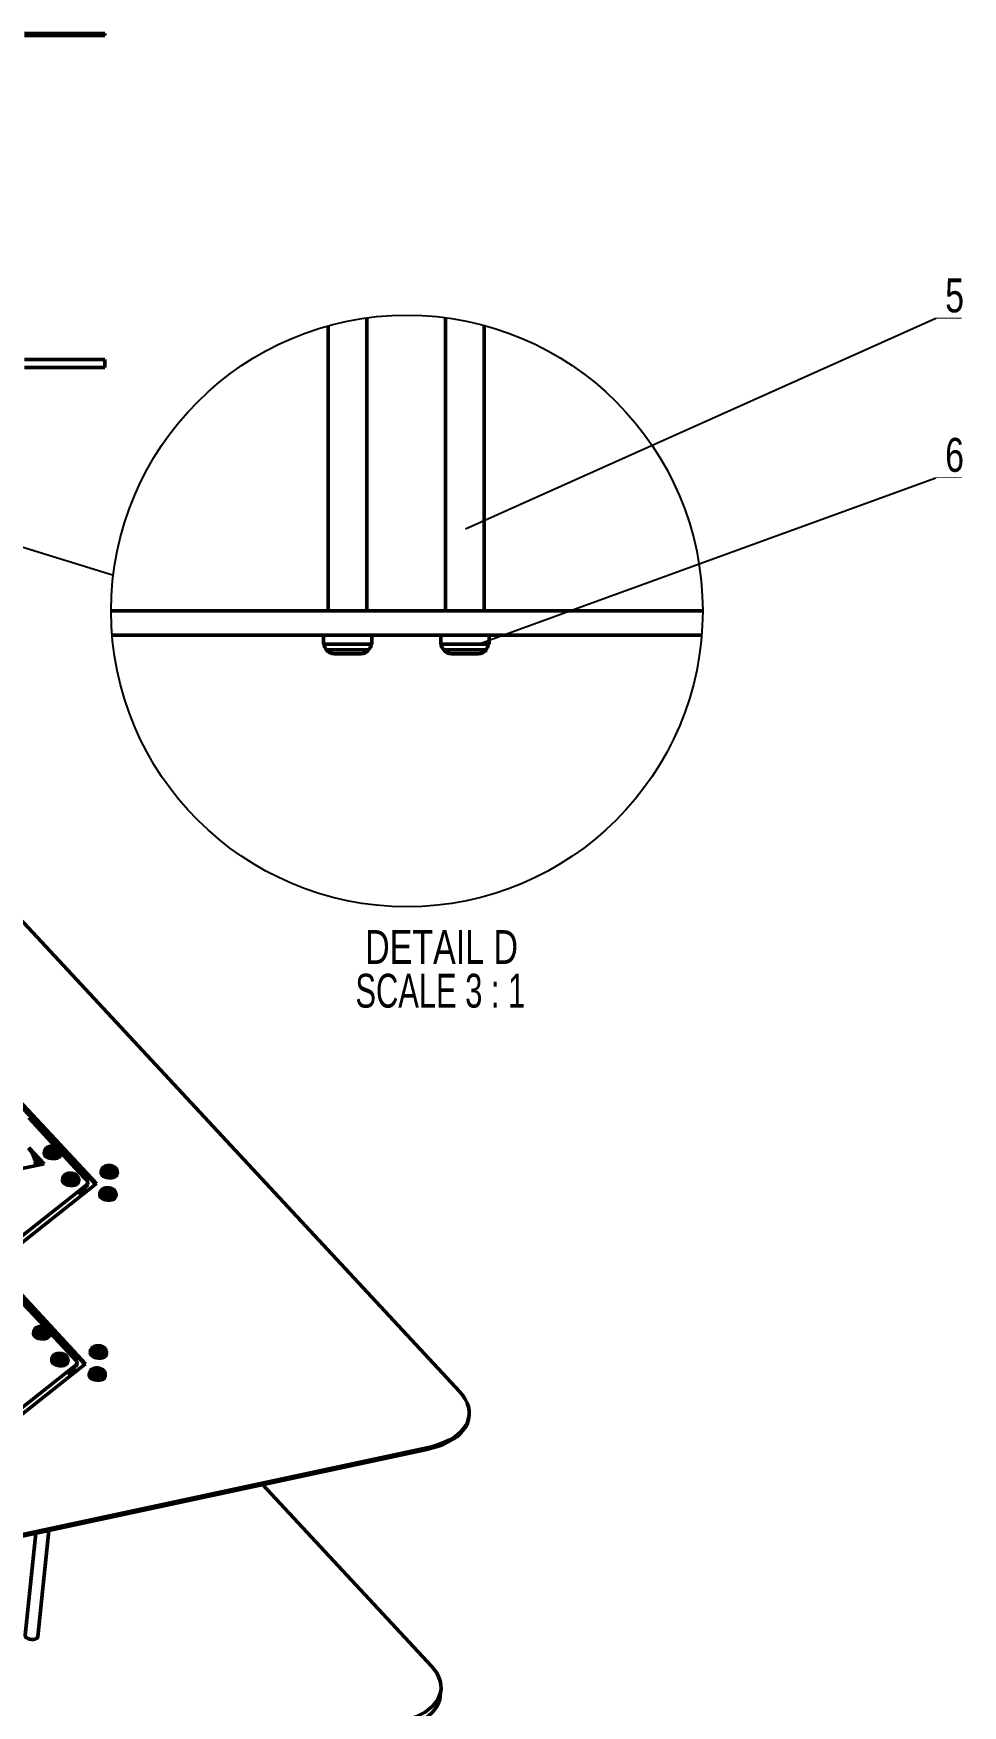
# Model space of a CAD drawing. Header units: millimetres. Extents: x 263 to 2983, y 441 to 2500.
# Drawn here: x 2406 to 2983, y 1449 to 2486 of the extents above; entities that cross this region are included whole.
import ezdxf

# ---------------------------------------------------------------- set-up
doc = ezdxf.new("R2010")
doc.units = ezdxf.units.MM
doc.header["$LTSCALE"] = 0.5
doc.layers.add('BOL', color=7, linetype='Continuous', lineweight=50)
for name, color, linetype in [('HAT', 3, 'Continuous'), ('SYM', 30, 'Continuous'), ('THIN', 8, 'Continuous'), ('TXT', 114, 'Continuous')]:
    doc.layers.add(name, color=color, linetype=linetype)
doc.styles.add('DIM', font='simplex.shx')
doc.styles.add('SLDTEXTSTYLE0', font='TXT', dxfattribs={"width": 0.75})
doc.styles.add('SLDTEXTSTYLE1', font='TXT', dxfattribs={"width": 0.681818})
doc.dimstyles.new('ISO', dxfattribs={"dimscale": 0, "dimtxt": 2.5, "dimasz": 2.5, "dimexe": 1.25, "dimexo": 0, "dimgap": 1, "dimtad": 1, "dimtoh": 1, "dimtxsty": 'DIM', "dimcen": 2.5, "dimadec": 0, "dimazin": 0, "dimtfac": 1, "dimtmove": 0, "dimatfit": 3, "dimfxl": 1, "dimtolj": 1, "dimarcsym": 0})

# ---------------------------------------------------------------- blocks, each defined once
blk = doc.blocks.new('SW_NOTE_0_2')
at = {"color": 0, "linetype": 'Continuous', "lineweight": 18, "char_height": 3.5, "attachment_point": 2}
for s, insert, style in [('DETAIL D', (9.52, 4.51), 'SLDTEXTSTYLE0'), ('SCALE 3 : 1', (9.39, -0.01), 'SLDTEXTSTYLE1')]:
    blk.add_mtext(s, dxfattribs=dict(at, insert=insert, style=style))

msp = doc.modelspace()

# ---------------------------------------------------------------- linework, layer by layer
at = {"layer": 'BOL'}
for p, q in [((2450.8, 2486.1), (2400.8, 2486.1)), ((2450.8, 2484.9), (2400.8, 2484.9)), ((2450.8, 2484.9), (2450.8, 2486.1)), ((2589.3, 2304.8), (2589.3, 2127.9)), ((2613.3, 2127.9), (2613.3, 2309.7)), ((2662.1, 2309.8), (2662.1, 2127.9)), ((2686.1, 2127.9), (2686.1, 2305)), ((2450.8, 2283.9), (2400.8, 2283.9)), ((2450.8, 2278.9), (2450.8, 2283.9)), ((2450.8, 2278.9), (2400.8, 2278.9)), ((2454.6, 2127.9), (2821.6, 2127.9)), ((2821.6, 2127.9), (2821.6, 2127.9)), ((2455.3, 2112.9), (2821, 2112.9)), ((2586.3, 2112.9), (2586.3, 2107.3)), ((2616.3, 2107.3), (2586.3, 2107.3)), ((2616.3, 2107.3), (2616.3, 2112.9)), ((2659.1, 2112.9), (2659.1, 2107.3)), ((2689.1, 2107.3), (2659.1, 2107.3)), ((2689.1, 2107.3), (2689.1, 2112.9)), ((2614.4, 2103.8), (2588.2, 2103.8)), ((2600, 2101.3), (2593.1, 2101.3)), ((2609.4, 2101.3), (2600, 2101.3)), ((2609.5, 2101.3), (2609.4, 2101.3)), ((2687.1, 2103.8), (2661, 2103.8)), ((2671.9, 2101.3), (2665.8, 2101.3)), ((2682, 2101.3), (2671.9, 2101.3)), ((2682.3, 2101.3), (2682, 2101.3)), ((2670.9, 1643.5), (2253.2, 2092.8)), ((2388.4, 1833), (2444.9, 1772.2)), ((2388.5, 1834), (2445.5, 1772.7)), ((2437.2, 1779.2), (2394.9, 1824.7)), ((2403.5, 1813.4), (2420.1, 1795.5)), ((2403.6, 1795.1), (2413.1, 1784.9)), ((2414.6, 1794.9), (2414.6, 1794.8)), ((2417.4, 1794.2), (2416.4, 1795.3)), ((2416.4, 1795.3), (2418.4, 1794.6)), ((2418.4, 1794.6), (2418.3, 1793.5)), ((2418.4, 1794.6), (2420.3, 1795)), ((2420.3, 1795), (2419.4, 1794)), ((2413.1, 1784.9), (2386.7, 1779.3)), ((2404.8, 1792.8), (2412.3, 1784.8)), ((2407.1, 1790.4), (2406.8, 1788.8)), ((2408.5, 1784), (2408.9, 1786.1)), ((2410.2, 1786.4), (2408.9, 1786.1)), ((2411.8, 1784.7), (2410, 1786.6)), ((2413.3, 1792.9), (2413.1, 1791.4)), ((2416.5, 1793.2), (2417.4, 1794.2)), ((2418.4, 1793.6), (2416.5, 1793.2)), ((2417.4, 1794.2), (2417.7, 1793.4)), ((2420.4, 1792.9), (2418.4, 1793.6)), ((2419.4, 1794), (2418.9, 1793.4)), ((2419.4, 1794), (2420.4, 1792.9)), ((2422.3, 1794), (2422.3, 1794.1)), ((2423.1, 1790.3), (2423.2, 1791.9)), ((2423.2, 1792.1), (2434.6, 1779.8)), ((2424.6, 1776.2), (2424.4, 1774.7)), ((2426, 1778.2), (2425.9, 1778.1)), ((2427.1, 1777.2), (2428.9, 1777.7)), ((2429.3, 1777), (2427.1, 1777.2)), ((2428.9, 1777.7), (2429, 1778.9)), ((2428.9, 1777.7), (2429.1, 1777)), ((2429, 1778.9), (2429.3, 1777)), ((2429, 1778.9), (2430.2, 1777.8)), ((2430.5, 1775.9), (2429.3, 1777)), ((2430.2, 1777.8), (2429.8, 1776.5)), ((2430.6, 1777.1), (2430, 1776.4)), ((2430.2, 1777.8), (2432.3, 1777.6)), ((2430.6, 1777.1), (2430.5, 1775.9)), ((2432.3, 1777.6), (2430.6, 1777.1)), ((2434.4, 1773.6), (2434.5, 1775.2)), ((2434.6, 1779.8), (2439.5, 1774.6)), ((2437.7, 1776.5), (2437.8, 1777.2)), ((2448.6, 1781), (2448.4, 1779.4)), ((2452.7, 1782.2), (2451.6, 1783.3)), ((2451.6, 1783.3), (2453.6, 1782.7)), ((2452, 1781.2), (2452.7, 1782.2)), ((2453.8, 1781.6), (2452, 1781.2)), ((2452.7, 1782.2), (2453.1, 1781.4)), ((2453.6, 1782.7), (2453.5, 1781.6)), ((2453.6, 1782.7), (2455.4, 1783.2)), ((2455.8, 1781.1), (2453.8, 1781.6)), ((2454.7, 1782.1), (2454.2, 1781.5)), ((2455.4, 1783.2), (2454.7, 1782.1)), ((2454.7, 1782.1), (2455.8, 1781.1)), ((2457.6, 1782.1), (2457.6, 1782.2)), ((2458.4, 1778.4), (2458.5, 1780)), ((2445.5, 1772.7), (2381.8, 1722.3)), ((2433.9, 1767.6), (2386.6, 1730.1)), ((2439.4, 1771.9), (2433.9, 1767.6)), ((2439.3, 1771.1), (2434.5, 1767.3)), ((2436, 1768.4), (2435.8, 1766.1)), ((2436.6, 1765.7), (2436.9, 1768.2)), ((2439.3, 1771.1), (2439.4, 1771.9)), ((2440, 1772.3), (2440.1, 1773.1)), ((2447.7, 1767.2), (2447.6, 1765.6)), ((2451.9, 1768.4), (2450.8, 1769.4)), ((2450.8, 1769.4), (2452.8, 1768.9)), ((2451.2, 1767.3), (2451.9, 1768.4)), ((2453, 1767.8), (2451.2, 1767.3)), ((2451.9, 1768.4), (2452.2, 1767.6)), ((2452.8, 1768.9), (2452.7, 1767.8)), ((2452.8, 1768.9), (2454.6, 1769.3)), ((2455, 1767.3), (2453, 1767.8)), ((2453.8, 1768.3), (2453.4, 1767.7)), ((2454.6, 1769.3), (2453.8, 1768.3)), ((2453.8, 1768.3), (2455, 1767.3)), ((2456.8, 1768.3), (2456.8, 1768.3)), ((2457.5, 1764.6), (2457.7, 1766.1)), ((2381.8, 1722.3), (2438.8, 1660.9)), ((2381.7, 1721.3), (2438.2, 1660.5)), ((2430.6, 1667.4), (2388.2, 1713)), ((2396.8, 1701.6), (2413.4, 1683.8)), ((2406.6, 1681.2), (2406.4, 1679.6)), ((2408, 1683.1), (2407.9, 1683.1)), ((2410.8, 1682.4), (2409.8, 1683.5)), ((2409.8, 1683.5), (2411.7, 1682.9)), ((2409.9, 1681.4), (2410.8, 1682.4)), ((2411.8, 1681.8), (2409.9, 1681.4)), ((2410.8, 1682.4), (2411.1, 1681.7)), ((2411.7, 1682.9), (2411.6, 1681.8)), ((2411.7, 1682.9), (2413.6, 1683.3)), ((2413.7, 1681.2), (2411.8, 1681.8)), ((2412.7, 1682.3), (2412.3, 1681.7)), ((2413.6, 1683.3), (2412.7, 1682.3)), ((2412.7, 1682.3), (2413.7, 1681.2)), ((2415.7, 1682.3), (2415.6, 1682.3)), ((2416.1, 1684.2), (2416, 1683.1)), ((2416.6, 1680.4), (2428, 1668.1)), ((2416.4, 1678.6), (2416.5, 1680.1)), ((2423.3, 1675.3), (2423.4, 1676.4)), ((2446.1, 1670.4), (2444.9, 1671.5)), ((2444.9, 1671.5), (2447, 1670.9)), ((2445.3, 1669.4), (2446.1, 1670.4)), ((2447.1, 1669.9), (2445.3, 1669.4)), ((2446.1, 1670.4), (2446.4, 1669.7)), ((2447, 1670.9), (2446.9, 1669.8)), ((2447, 1670.9), (2448.8, 1671.4)), ((2449.2, 1669.3), (2447.1, 1669.9)), ((2448, 1670.4), (2447.6, 1669.8)), ((2448.8, 1671.4), (2448, 1670.4)), ((2448, 1670.4), (2449.2, 1669.3)), ((2451, 1670.4), (2450.9, 1670.4)), ((2438.8, 1660.9), (2375.1, 1610.5)), ((2417.9, 1664.5), (2417.8, 1662.9)), ((2419.3, 1666.4), (2419.2, 1666.4)), ((2420.5, 1665.4), (2422.2, 1665.9)), ((2422.6, 1665.2), (2420.5, 1665.4)), ((2422.2, 1665.9), (2422.3, 1667.1)), ((2422.2, 1665.9), (2422.5, 1665.2)), ((2422.3, 1667.1), (2422.6, 1665.2)), ((2422.3, 1667.1), (2423.5, 1666)), ((2423.9, 1664.2), (2422.6, 1665.2)), ((2423.5, 1666), (2423.1, 1664.8)), ((2423.9, 1665.3), (2423.3, 1664.6)), ((2423.5, 1666), (2425.7, 1665.9)), ((2425.7, 1665.9), (2423.9, 1665.3)), ((2423.9, 1665.3), (2423.9, 1664.2)), ((2432.7, 1660.1), (2427.2, 1655.8)), ((2427.7, 1661.9), (2427.9, 1663.4)), ((2428, 1668.1), (2432.9, 1662.8)), ((2431.1, 1664.8), (2431.1, 1665.5)), ((2432.6, 1659.3), (2432.7, 1660.1)), ((2433.4, 1660.5), (2433.5, 1661.4)), ((2441.9, 1669.2), (2441.7, 1667.7)), ((2451.7, 1666.7), (2451.8, 1668.2)), ((2427.2, 1655.8), (2380, 1618.4)), ((2432.6, 1659.3), (2427.8, 1655.5)), ((2429.4, 1656.7), (2429.1, 1654.4)), ((2429.9, 1653.9), (2430.2, 1656.4)), ((2441.1, 1655.4), (2440.9, 1653.8)), ((2445.3, 1656.6), (2444.1, 1657.7)), ((2444.1, 1657.7), (2446.1, 1657.1)), ((2444.5, 1655.6), (2445.3, 1656.6)), ((2446.3, 1656.1), (2444.5, 1655.6)), ((2445.3, 1656.6), (2445.6, 1655.9)), ((2446.1, 1657.1), (2448, 1657.6)), ((2446.1, 1657.1), (2446.1, 1656)), ((2448.3, 1655.5), (2446.3, 1656.1)), ((2447.2, 1656.6), (2446.7, 1655.9)), ((2448, 1657.6), (2447.2, 1656.6)), ((2447.2, 1656.6), (2448.3, 1655.5)), ((2450.1, 1656.5), (2450.1, 1656.6)), ((2450.9, 1652.8), (2451, 1654.4)), ((2676.6, 1628), (2676.7, 1629)), ((2009.3, 1470.5), (2650.4, 1607.8)), ((2009.4, 1471.5), (2650.5, 1608.8)), ((2650.4, 1607.8), (2650.5, 1608.8)), ((2653.4, 1473.3), (2548.6, 1586)), ((2407.8, 1555.8), (2401.3, 1492.6)), ((2409.2, 1491.8), (2416, 1557.6)), ((2658.8, 1454.6), (2659.2, 1458.8))]:
    msp.add_line(p, q, dxfattribs=at)
at = {"layer": 'BOL', "flags": 128}
for points in [[(2414.6, 1794.8), (2414.2, 1794.5), (2414, 1793.8), (2414.1, 1793.1), (2414.6, 1792.5), (2415.4, 1791.9), (2416.4, 1791.5), (2417.5, 1791.2), (2418.8, 1791), (2420, 1791.1), (2421, 1791.4), (2421.9, 1791.8), (2422.5, 1792.3), (2422.7, 1793), (2422.6, 1793.6), (2422.3, 1794)], [(2416.4, 1795.3), (2416.1, 1795), (2415.9, 1794.8), (2415.7, 1794.5), (2415.7, 1794.3), (2415.7, 1794), (2415.9, 1793.7), (2416.2, 1793.4), (2416.5, 1793.2)], [(2420.4, 1792.9), (2420.7, 1793.2), (2421, 1793.4), (2421.1, 1793.7), (2421.1, 1793.9), (2421.1, 1794.2), (2420.9, 1794.5), (2420.6, 1794.8), (2420.3, 1795)], [(2410, 1786.6), (2409.8, 1786.7), (2409.7, 1786.8), (2409.5, 1786.8), (2409.4, 1786.8), (2409.2, 1786.7), (2409.1, 1786.6), (2409, 1786.4), (2408.9, 1786.1)], [(2413.1, 1791.4), (2413.1, 1790.9), (2413.5, 1790.1), (2414.2, 1789.5), (2415.2, 1788.9), (2416.4, 1788.5), (2417.7, 1788.2), (2419.1, 1788.2), (2420.3, 1788.3), (2421.5, 1788.6), (2422.3, 1789.1), (2422.9, 1789.8), (2423.1, 1790.3)], [(2413.5, 1793.6), (2413.3, 1793.2), (2413.3, 1792.4), (2413.7, 1791.7), (2414.4, 1791), (2415.3, 1790.5), (2416.5, 1790), (2417.9, 1789.8), (2419.2, 1789.7), (2420.5, 1789.9), (2421.6, 1790.2), (2422.5, 1790.7), (2423, 1791.3), (2423.2, 1792), (2423.1, 1792.6)], [(2424.4, 1774.7), (2424.4, 1774.6), (2424.5, 1773.9), (2425, 1773.2), (2425.8, 1772.5), (2426.9, 1772), (2428.1, 1771.7), (2429.5, 1771.5), (2430.8, 1771.5)], [(2424.8, 1776.9), (2424.6, 1776.2), (2424.7, 1775.5), (2425.2, 1774.8), (2426, 1774.1), (2427, 1773.6), (2428.3, 1773.2), (2429.6, 1773), (2431, 1773)], [(2425.9, 1778.1), (2425.7, 1777.9), (2425.4, 1777.3), (2425.4, 1776.7), (2425.7, 1776), (2426.4, 1775.4), (2427.3, 1774.9), (2428.5, 1774.5), (2429.7, 1774.4), (2430.9, 1774.4)], [(2429, 1778.9), (2428.5, 1778.8), (2428, 1778.7), (2427.6, 1778.5), (2427.3, 1778.3), (2427.1, 1778), (2427, 1777.7), (2427, 1777.5), (2427.1, 1777.2)], [(2430.5, 1775.9), (2431, 1776), (2431.5, 1776.1), (2431.8, 1776.3), (2432.1, 1776.5), (2432.3, 1776.8), (2432.4, 1777), (2432.5, 1777.3), (2432.3, 1777.6)], [(2430.8, 1771.5), (2432.1, 1771.7), (2433.1, 1772.1), (2433.9, 1772.6), (2434.3, 1773.3), (2434.4, 1773.6)], [(2430.9, 1774.4), (2432, 1774.6), (2433, 1774.9), (2433.6, 1775.4), (2434, 1776.1), (2434, 1776.7), (2433.6, 1777.3)], [(2431, 1773), (2432.2, 1773.3), (2433.3, 1773.6), (2434, 1774.2), (2434.5, 1774.8), (2434.5, 1775.6), (2434.4, 1775.9)], [(2433.6, 1777.3), (2433.6, 1777.4), (2433.6, 1777.4)], [(2438.5, 1775.7), (2438.8, 1775.8), (2441.2, 1776.2)], [(2448.4, 1779.4), (2448.5, 1778.8), (2448.9, 1778), (2449.7, 1777.4), (2450.8, 1776.8), (2452, 1776.5), (2453.3, 1776.3), (2454.7, 1776.3), (2455.9, 1776.4), (2457, 1776.8), (2457.8, 1777.4), (2458.2, 1778), (2458.4, 1778.4)], [(2448.8, 1781.6), (2448.6, 1781), (2448.7, 1780.3), (2449.1, 1779.6), (2449.9, 1778.9), (2450.9, 1778.4), (2452.2, 1778), (2453.5, 1777.8), (2454.9, 1777.8), (2456.1, 1778), (2457.2, 1778.4), (2457.9, 1778.9), (2458.4, 1779.6), (2458.5, 1780.3), (2458.4, 1780.6)], [(2449.9, 1782.9), (2449.4, 1782.4), (2449.3, 1781.7), (2449.5, 1781.1), (2450, 1780.4), (2450.9, 1779.9), (2451.9, 1779.4), (2453.1, 1779.2), (2454.4, 1779.1), (2455.5, 1779.2), (2456.6, 1779.5), (2457.4, 1780), (2457.8, 1780.6), (2458, 1781.2), (2457.8, 1781.9), (2457.6, 1782.1)], [(2449.9, 1783), (2449.9, 1783), (2449.9, 1782.9)], [(2451.6, 1783.3), (2451.3, 1783), (2451.1, 1782.8), (2451, 1782.5), (2451, 1782.2), (2451.1, 1781.9), (2451.3, 1781.7), (2451.6, 1781.4), (2452, 1781.2)], [(2455.8, 1781.1), (2456.1, 1781.3), (2456.3, 1781.6), (2456.4, 1781.8), (2456.4, 1782.1), (2456.3, 1782.4), (2456.1, 1782.7), (2455.8, 1782.9), (2455.4, 1783.2)], [(2439, 1767.6), (2438.3, 1767.8), (2436, 1768.4)], [(2439.9, 1768.3), (2438.4, 1768.8), (2437, 1769.2)], [(2447.6, 1765.6), (2447.7, 1764.9), (2448.1, 1764.2), (2448.9, 1763.6), (2449.9, 1763), (2451.2, 1762.6), (2452.5, 1762.4), (2453.9, 1762.4), (2455.1, 1762.6), (2456.2, 1763), (2457, 1763.5), (2457.4, 1764.2), (2457.5, 1764.6)], [(2448, 1767.8), (2447.7, 1767.2), (2447.8, 1766.5), (2448.3, 1765.8), (2449.1, 1765.1), (2450.1, 1764.6), (2451.3, 1764.2), (2452.7, 1764), (2454, 1764), (2455.3, 1764.2), (2456.3, 1764.6), (2457.1, 1765.1), (2457.6, 1765.7), (2457.7, 1766.5), (2457.6, 1766.8)], [(2449, 1769.1), (2448.6, 1768.6), (2448.5, 1767.9), (2448.7, 1767.2), (2449.2, 1766.6), (2450, 1766), (2451.1, 1765.6), (2452.3, 1765.4), (2453.5, 1765.3), (2454.7, 1765.4), (2455.7, 1765.7), (2456.5, 1766.2), (2457, 1766.7), (2457.2, 1767.4), (2457, 1768.1), (2456.8, 1768.3)], [(2449.1, 1769.1), (2449.1, 1769.1), (2449, 1769.1)], [(2450.8, 1769.4), (2450.5, 1769.2), (2450.3, 1769), (2450.2, 1768.7), (2450.2, 1768.4), (2450.3, 1768.1), (2450.5, 1767.8), (2450.8, 1767.6), (2451.2, 1767.3)], [(2455, 1767.3), (2455.3, 1767.5), (2455.5, 1767.7), (2455.6, 1768), (2455.6, 1768.3), (2455.5, 1768.6), (2455.3, 1768.9), (2455, 1769.1), (2454.6, 1769.3)], [(2406.8, 1681.8), (2406.6, 1681.4), (2406.6, 1680.7), (2407, 1679.9), (2407.7, 1679.3), (2408.7, 1678.7), (2409.9, 1678.3), (2411.2, 1678), (2412.6, 1678), (2413.8, 1678.1), (2415, 1678.4), (2415.8, 1678.9), (2416.4, 1679.6), (2416.6, 1680.3), (2416.5, 1680.8)], [(2407.9, 1683.1), (2407.6, 1682.7), (2407.3, 1682.1), (2407.5, 1681.4), (2407.9, 1680.7), (2408.7, 1680.2), (2409.7, 1679.7), (2410.9, 1679.4), (2412.1, 1679.3), (2413.3, 1679.4), (2414.4, 1679.6), (2415.2, 1680), (2415.8, 1680.6), (2416, 1681.2), (2415.9, 1681.9), (2415.7, 1682.3)], [(2409.8, 1683.5), (2409.4, 1683.3), (2409.2, 1683), (2409.1, 1682.8), (2409, 1682.5), (2409.1, 1682.2), (2409.3, 1681.9), (2409.5, 1681.7), (2409.9, 1681.4)], [(2413.7, 1681.2), (2414.1, 1681.4), (2414.3, 1681.6), (2414.4, 1681.9), (2414.5, 1682.2), (2414.4, 1682.5), (2414.2, 1682.8), (2414, 1683), (2413.6, 1683.3)], [(2406.4, 1679.6), (2406.5, 1679.1), (2406.8, 1678.4), (2407.5, 1677.7), (2408.5, 1677.1), (2409.7, 1676.7), (2411, 1676.5), (2412.4, 1676.4), (2413.7, 1676.5), (2414.8, 1676.9), (2415.7, 1677.4), (2416.2, 1678), (2416.4, 1678.6)], [(2442.1, 1669.9), (2441.9, 1669.3), (2442, 1668.6), (2442.4, 1667.8), (2443.2, 1667.2), (2444.3, 1666.6), (2445.5, 1666.3), (2446.8, 1666.1), (2448.2, 1666), (2449.4, 1666.2), (2450.5, 1666.6), (2451.3, 1667.2), (2451.7, 1667.8), (2451.8, 1668.5), (2451.8, 1668.9)], [(2443.2, 1671.2), (2442.8, 1670.6), (2442.6, 1670), (2442.8, 1669.3), (2443.4, 1668.7), (2444.2, 1668.1), (2445.3, 1667.7), (2446.5, 1667.4), (2447.7, 1667.4), (2448.9, 1667.5), (2449.9, 1667.8), (2450.7, 1668.2), (2451.2, 1668.8), (2451.3, 1669.4), (2451.1, 1670.1), (2451, 1670.4)], [(2443.3, 1671.2), (2443.3, 1671.2), (2443.2, 1671.2)], [(2444.9, 1671.5), (2444.6, 1671.3), (2444.4, 1671), (2444.3, 1670.8), (2444.3, 1670.5), (2444.4, 1670.2), (2444.6, 1669.9), (2444.9, 1669.6), (2445.3, 1669.4)], [(2449.2, 1669.3), (2449.5, 1669.5), (2449.7, 1669.8), (2449.8, 1670.1), (2449.8, 1670.3), (2449.7, 1670.6), (2449.5, 1670.9), (2449.2, 1671.2), (2448.8, 1671.4)], [(2417.8, 1662.9), (2417.8, 1662.9), (2417.9, 1662.2), (2418.4, 1661.4), (2419.2, 1660.8), (2420.2, 1660.3), (2421.5, 1659.9), (2422.8, 1659.7), (2424.2, 1659.7)], [(2418.1, 1665.1), (2417.9, 1664.4), (2418, 1663.7), (2418.5, 1663), (2419.3, 1662.3), (2420.4, 1661.8), (2421.6, 1661.4), (2423, 1661.3), (2424.3, 1661.3)], [(2419.2, 1666.4), (2419, 1666.2), (2418.7, 1665.6), (2418.7, 1664.9), (2419.1, 1664.2), (2419.7, 1663.6), (2420.7, 1663.1), (2421.8, 1662.8), (2423, 1662.6), (2424.2, 1662.6)], [(2422.3, 1667.1), (2421.8, 1667), (2421.3, 1666.9), (2421, 1666.7), (2420.7, 1666.5), (2420.5, 1666.2), (2420.4, 1666), (2420.4, 1665.7), (2420.5, 1665.4)], [(2423.9, 1664.2), (2424.3, 1664.2), (2424.8, 1664.4), (2425.2, 1664.5), (2425.5, 1664.8), (2425.7, 1665), (2425.8, 1665.3), (2425.8, 1665.6), (2425.7, 1665.9)], [(2424.2, 1662.6), (2425.4, 1662.8), (2426.3, 1663.2), (2427, 1663.7), (2427.3, 1664.3), (2427.3, 1665), (2427, 1665.6)], [(2424.2, 1659.7), (2425.4, 1659.9), (2426.4, 1660.3), (2427.2, 1660.9), (2427.6, 1661.5), (2427.7, 1661.9)], [(2424.3, 1661.3), (2425.6, 1661.5), (2426.6, 1661.9), (2427.4, 1662.4), (2427.8, 1663.1), (2427.9, 1663.8), (2427.8, 1664.1)], [(2427, 1665.6), (2426.9, 1665.6), (2426.9, 1665.6)], [(2441.7, 1667.7), (2441.8, 1667), (2442.3, 1666.3), (2443.1, 1665.6), (2444.1, 1665.1), (2445.3, 1664.7), (2446.7, 1664.5), (2448, 1664.5), (2449.3, 1664.7), (2450.3, 1665.1), (2451.1, 1665.6), (2451.6, 1666.2), (2451.7, 1666.7)], [(2432.4, 1655.8), (2431.7, 1656), (2429.4, 1656.7)], [(2433.3, 1656.5), (2431.8, 1657), (2430.3, 1657.5)], [(2440.9, 1653.8), (2441, 1653.2), (2441.5, 1652.4), (2442.2, 1651.8), (2443.3, 1651.3), (2444.5, 1650.9), (2445.9, 1650.7), (2447.2, 1650.7), (2448.5, 1650.9), (2449.5, 1651.2), (2450.3, 1651.8), (2450.8, 1652.4), (2450.9, 1652.8)], [(2441.3, 1656), (2441.1, 1655.5), (2441.2, 1654.7), (2441.6, 1654), (2442.4, 1653.4), (2443.4, 1652.8), (2444.7, 1652.4), (2446, 1652.2), (2447.4, 1652.2), (2448.6, 1652.4), (2449.7, 1652.8), (2450.5, 1653.3), (2450.9, 1654), (2451, 1654.7), (2450.9, 1655.1)], [(2442.4, 1657.3), (2441.9, 1656.8), (2441.8, 1656.1), (2442, 1655.5), (2442.6, 1654.8), (2443.4, 1654.3), (2444.4, 1653.9), (2445.6, 1653.6), (2446.9, 1653.5), (2448.1, 1653.6), (2449.1, 1653.9), (2449.9, 1654.4), (2450.4, 1655), (2450.5, 1655.6), (2450.3, 1656.3), (2450.1, 1656.5)], [(2442.5, 1657.4), (2442.4, 1657.4), (2442.4, 1657.3)], [(2444.1, 1657.7), (2443.8, 1657.5), (2443.6, 1657.2), (2443.5, 1656.9), (2443.5, 1656.6), (2443.6, 1656.3), (2443.8, 1656.1), (2444.1, 1655.8), (2444.5, 1655.6)], [(2448.3, 1655.5), (2448.6, 1655.7), (2448.8, 1656), (2448.9, 1656.2), (2448.9, 1656.5), (2448.8, 1656.8), (2448.6, 1657.1), (2448.3, 1657.4), (2448, 1657.6)], [(2670.9, 1643.5), (2672.8, 1641.3), (2674.3, 1639), (2675.5, 1636.6), (2676.3, 1634.3), (2676.7, 1631.9), (2676.8, 1629.6), (2676.4, 1627.3), (2675.7, 1625), (2674.7, 1622.9), (2673.2, 1620.8), (2671.4, 1618.8), (2669.3, 1616.9), (2666.9, 1615.1), (2664.1, 1613.5), (2661.1, 1612.1), (2657.8, 1610.8), (2654.2, 1609.7), (2650.5, 1608.8)], [(2676.6, 1628), (2676.3, 1626.3), (2675.6, 1624), (2674.6, 1621.9), (2673.1, 1619.8), (2671.3, 1617.8), (2669.2, 1615.9), (2666.8, 1614.1), (2664, 1612.5), (2661, 1611.1), (2657.7, 1609.8), (2654.1, 1608.7), (2650.4, 1607.8)], [(2409.2, 1491.8), (2409.2, 1491.7), (2409, 1491.1), (2408.4, 1490.6), (2407.5, 1490.2), (2406.4, 1490), (2405.3, 1490), (2404.1, 1490.2), (2403, 1490.6), (2402.1, 1491), (2401.5, 1491.6), (2401.3, 1492.3), (2401.3, 1492.6)], [(2633, 1438.6), (2636.7, 1439.5), (2640.3, 1440.6), (2643.6, 1441.9), (2646.6, 1443.3), (2649.4, 1444.9), (2651.8, 1446.7), (2653.9, 1448.6), (2655.7, 1450.6), (2657.2, 1452.7), (2658.2, 1454.8), (2659, 1457.1), (2659.3, 1459.4), (2659.2, 1461.7), (2658.8, 1464.1), (2658, 1466.4), (2656.8, 1468.8), (2655.3, 1471.1), (2653.4, 1473.3)], [(2632.6, 1434.4), (2636.3, 1435.3), (2639.8, 1436.4), (2643.1, 1437.7), (2646.2, 1439.1), (2648.9, 1440.7), (2651.4, 1442.5), (2653.5, 1444.4), (2655.3, 1446.3), (2656.7, 1448.4), (2657.8, 1450.6), (2658.5, 1452.9), (2658.8, 1454.6)]]:
    msp.add_lwpolyline(points, dxfattribs=at)
at = {"layer": 'BOL'}
for centre, radius, start, end in [((2601.3, 2113.2), 16.1, 201.4793, 215.6961), ((2601.3, 2113.2), 16.1, 324.3087, 338.5069), ((2674, 2113.2), 16.1, 201.4793, 215.6961), ((2674, 2113.2), 16.1, 324.3087, 338.5069), ((2593.1, 2107.3), 6, 215.6958, 269.9961), ((2609.5, 2107.3), 6, 270.0039, 324.3042), ((2665.8, 2107.3), 6, 215.6958, 269.9961), ((2682.3, 2107.3), 6, 270.0039, 324.3042), ((2418.1, 1790.8), 5.37, 130.5445, 148.483), ((2418.1, 1791.1), 4.49, 61.1593, 112.2041), ((2418.7, 1797.1), 4.49, 241.1601, 292.2032), ((2418.1, 1790.8), 5.37, 19.7775, 37.7161), ((2429.4, 1774), 5.37, 130.5445, 148.483), ((2429.9, 1779.6), 3.69, 220.7094, 279.3779), ((2429.6, 1775.2), 3.69, 40.7083, 99.3789), ((2429.4, 1774), 5.37, 19.7775, 37.7161), ((2435.4, 1777.6), 2.41, 352.1661, 108.7347), ((2435.2, 1777.3), 1.71, 0.653, 85.1722), ((2438.4, 1773.3), 1.69, 304.3488, 48.826), ((2453.4, 1778.8), 5.37, 130.5445, 148.483), ((2453.4, 1779.2), 4.41, 62.945, 114.5989), ((2454, 1785.1), 4.41, 242.9436, 294.6008), ((2453.4, 1778.8), 5.37, 19.7775, 37.7161), ((2431.9, 1762.9), 5.09, 29.759, 66.7525), ((2438.3, 1772.5), 1.8, 305.264, 351.7158), ((2452.5, 1765), 5.37, 130.5445, 148.483), ((2452.6, 1765.4), 4.41, 62.9445, 114.6004), ((2453.2, 1771.3), 4.41, 242.9442, 294.5998), ((2452.5, 1765), 5.37, 19.7775, 37.7161), ((2411.4, 1679), 5.37, 130.5445, 148.483), ((2411.5, 1679.3), 4.49, 61.1586, 112.2043), ((2412, 1685.3), 4.49, 241.1597, 292.2034), ((2411.4, 1679), 5.37, 19.7775, 37.7161), ((2446.7, 1667.1), 5.37, 130.5445, 148.483), ((2446.8, 1667.5), 4.41, 62.9446, 114.6002), ((2446.7, 1667.1), 5.37, 19.7775, 37.7161), ((2422.7, 1662.3), 5.37, 130.5445, 148.483), ((2423.2, 1667.8), 3.69, 220.7084, 279.3782), ((2422.9, 1663.4), 3.69, 40.7081, 99.3784), ((2422.7, 1662.3), 5.37, 19.7775, 37.7161), ((2428.7, 1665.8), 2.41, 352.1668, 108.734), ((2428.6, 1665.6), 1.71, 0.6621, 85.1642), ((2428.4, 1693.1), 29.4, 276.6946, 282.1278), ((2431.6, 1660.8), 1.8, 305.2673, 351.7125), ((2431.8, 1661.5), 1.69, 304.3504, 48.8251), ((2447.3, 1673.3), 4.41, 242.9444, 294.6), ((2425.2, 1651.1), 5.09, 29.7591, 66.7516), ((2445.9, 1653.2), 5.37, 130.5445, 148.483), ((2446, 1653.7), 4.41, 62.9455, 114.5989), ((2446.5, 1659.5), 4.41, 242.9448, 294.5994), ((2445.9, 1653.2), 5.37, 19.7775, 37.7161)]:
    msp.add_arc(centre, radius, start, end, dxfattribs=at)
for points, knots in [([(2407.7, 1783.8), (2407.7, 1784.3), (2407.7, 1785.5), (2407.3, 1787.5), (2406.6, 1789.7), (2405.6, 1791.7), (2404.6, 1793.3), (2403.8, 1794.3), (2403.4, 1794.6)], [0, 0, 0, 0, 0.120767, 0.318448, 0.509054, 0.69295, 0.8707, 1, 1, 1, 1]), ([(2421.1, 1795.1), (2420.9, 1795.2), (2420.4, 1795.5), (2419.4, 1795.8), (2418.2, 1795.9), (2416.9, 1795.9), (2415.8, 1795.6), (2415, 1795.2), (2414.7, 1795), (2414.7, 1794.9)], [0, 0, 0, 0, 0.099799, 0.272227, 0.443753, 0.617663, 0.798408, 0.960144, 1, 1, 1, 1]), ([(2422.2, 1794.1), (2422.1, 1794.3), (2421.8, 1794.7), (2421.4, 1794.9), (2421.1, 1795.1)], [0, 0, 0, 0, 0.443288, 1, 1, 1, 1]), ([(2456.2, 1783.3), (2456, 1783.4), (2455.4, 1783.6), (2454.4, 1783.9), (2453.2, 1784), (2452, 1783.9), (2450.9, 1783.6), (2450.3, 1783.2), (2450, 1783)], [0, 0, 0, 0, 0.103128, 0.283603, 0.463257, 0.646413, 0.838097, 1, 1, 1, 1]), ([(2433.6, 1777.4), (2433.4, 1777.6), (2433.1, 1778), (2432.3, 1778.5), (2431.2, 1778.9), (2430, 1779.2), (2428.8, 1779.2), (2427.6, 1779), (2426.7, 1778.7), (2426.2, 1778.3), (2426, 1778.2)], [0, 0, 0, 0, 0.087148, 0.211392, 0.347629, 0.486966, 0.626948, 0.770728, 0.907196, 1, 1, 1, 1]), ([(2457.6, 1782.2), (2457.5, 1782.2), (2457.4, 1782.5), (2456.9, 1782.9), (2456.4, 1783.1), (2456.2, 1783.3)], [0, 0, 0, 0, 0.0425708, 0.569885, 1, 1, 1, 1]), ([(2455.4, 1769.4), (2455.2, 1769.5), (2454.6, 1769.8), (2453.6, 1770.1), (2452.4, 1770.2), (2451.1, 1770.1), (2450, 1769.8), (2449.4, 1769.4), (2449.2, 1769.2)], [0, 0, 0, 0, 0.103124, 0.283594, 0.463262, 0.646409, 0.838104, 1, 1, 1, 1]), ([(2456.7, 1768.4), (2456.7, 1768.4), (2456.5, 1768.7), (2456.1, 1769), (2455.6, 1769.3), (2455.4, 1769.4)], [0, 0, 0, 0, 0.0425951, 0.5698999, 1, 1, 1, 1]), ([(2414.5, 1683.3), (2414.3, 1683.4), (2413.7, 1683.7), (2412.7, 1684), (2411.5, 1684.2), (2410.3, 1684.1), (2409.2, 1683.8), (2408.4, 1683.5), (2408.1, 1683.2), (2408, 1683.1)], [0, 0, 0, 0, 0.099798, 0.272227, 0.443758, 0.617669, 0.79841, 0.960151, 1, 1, 1, 1]), ([(2415.6, 1682.4), (2415.4, 1682.5), (2415.1, 1682.9), (2414.7, 1683.2), (2414.5, 1683.3)], [0, 0, 0, 0, 0.443284, 1, 1, 1, 1]), ([(2449.5, 1671.5), (2449.3, 1671.6), (2448.8, 1671.9), (2447.8, 1672.1), (2446.5, 1672.2), (2445.3, 1672.1), (2444.2, 1671.8), (2443.6, 1671.4), (2443.3, 1671.2)], [0, 0, 0, 0, 0.103123, 0.283596, 0.463258, 0.64641, 0.8381, 1, 1, 1, 1]), ([(2450.9, 1670.4), (2450.9, 1670.4), (2450.7, 1670.7), (2450.2, 1671.1), (2449.7, 1671.4), (2449.5, 1671.5)], [0, 0, 0, 0, 0.042567, 0.56988, 1, 1, 1, 1]), ([(2426.9, 1665.6), (2426.8, 1665.8), (2426.4, 1666.2), (2425.6, 1666.7), (2424.6, 1667.2), (2423.4, 1667.4), (2422.1, 1667.4), (2421, 1667.3), (2420, 1666.9), (2419.5, 1666.6), (2419.3, 1666.4)], [0, 0, 0, 0, 0.087148, 0.211395, 0.347631, 0.486965, 0.626947, 0.770727, 0.907197, 1, 1, 1, 1]), ([(2448.7, 1657.7), (2448.5, 1657.8), (2448, 1658), (2446.9, 1658.3), (2445.7, 1658.4), (2444.5, 1658.3), (2443.4, 1658), (2442.8, 1657.6), (2442.5, 1657.4)], [0, 0, 0, 0, 0.103124, 0.2836, 0.463261, 0.646414, 0.838103, 1, 1, 1, 1]), ([(2450.1, 1656.6), (2450.1, 1656.6), (2449.9, 1656.9), (2449.4, 1657.3), (2448.9, 1657.5), (2448.7, 1657.7)], [0, 0, 0, 0, 0.042567, 0.569894, 1, 1, 1, 1])]:
    msp.add_open_spline(points, degree=3, knots=knots, dxfattribs=at)
at = {"layer": 'HAT'}
msp.add_circle((2638.1, 2127.9), 183.5, dxfattribs=at)
at = {"layer": 'SYM', "const_width": 0.5}
for points in [[(2966.3, 2309.5), (2982.2, 2309.5)], [(2966.3, 2210.5), (2982.2, 2210.5)]]:
    msp.add_lwpolyline(points, dxfattribs=at)
at = {"layer": 'THIN'}
msp.add_line((2195.6, 2230.9), (2456, 2150), dxfattribs=at)

# ---------------------------------------------------------------- block references
at = {"layer": 'TXT', "xscale": 6, "yscale": 6, "zscale": 6}
msp.add_blockref('SW_NOTE_0_2', (2602.5, 1902.9), dxfattribs=at)

# ---------------------------------------------------------------- texts
at = {"layer": 'TXT', "char_height": 21, "attachment_point": 1, "style": 'SLDTEXTSTYLE0'}
for s, insert in [('5', (2972, 2334.1)), ('6', (2972, 2235.2))]:
    msp.add_mtext(s, dxfattribs=dict(at, insert=insert))

# ---------------------------------------------------------------- leaders
at = {"layer": 'SYM'}
for points in [[(2674.5, 2178.8), (2966.3, 2309.5)], [(2682.3, 2107.3), (2966.3, 2210.5)]]:
    msp.add_leader(points, dimstyle='ISO', override={"dimscale": 1, "dimtad": 0}, dxfattribs=at)

doc.saveas('drawing.dxf')
